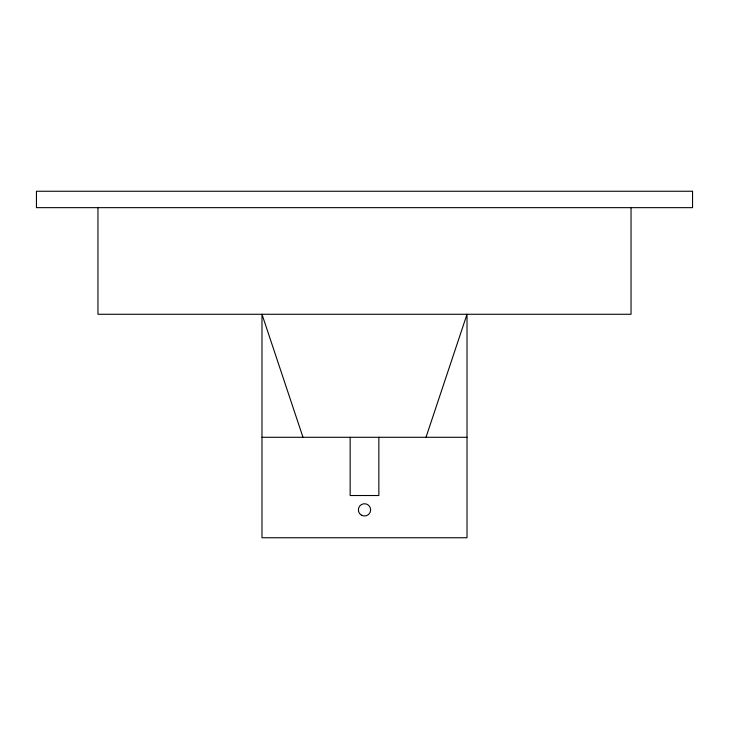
<?xml version="1.0" encoding="UTF-8"?>
<svg xmlns="http://www.w3.org/2000/svg" width="729" height="729" viewBox="0 0 729 729"><rect width="100%" height="100%" fill="white"/><g stroke="black" fill="none" stroke-linecap="round" stroke-linejoin="round"><path stroke-width="1.09" d="M426.009 437.291L467.016 314.272L467.016 537.747L261.984 537.747L261.984 314.263L302.991 437.291M261.984 437.291L467.016 437.291M631.041 207.656L631.041 314.272L97.959 314.272L97.959 207.656M378.852 437.291L378.852 495.52L350.148 495.52L350.148 437.291M692.55 191.253L36.45 191.253L36.45 207.656L692.55 207.656L692.55 191.253M361.42 515.193A6.151 6.151 0 0 0 370.651 509.863A6.151 6.151 0 0 0 361.42 504.541A6.151 6.151 0 0 0 361.42 515.193"/></g></svg>
